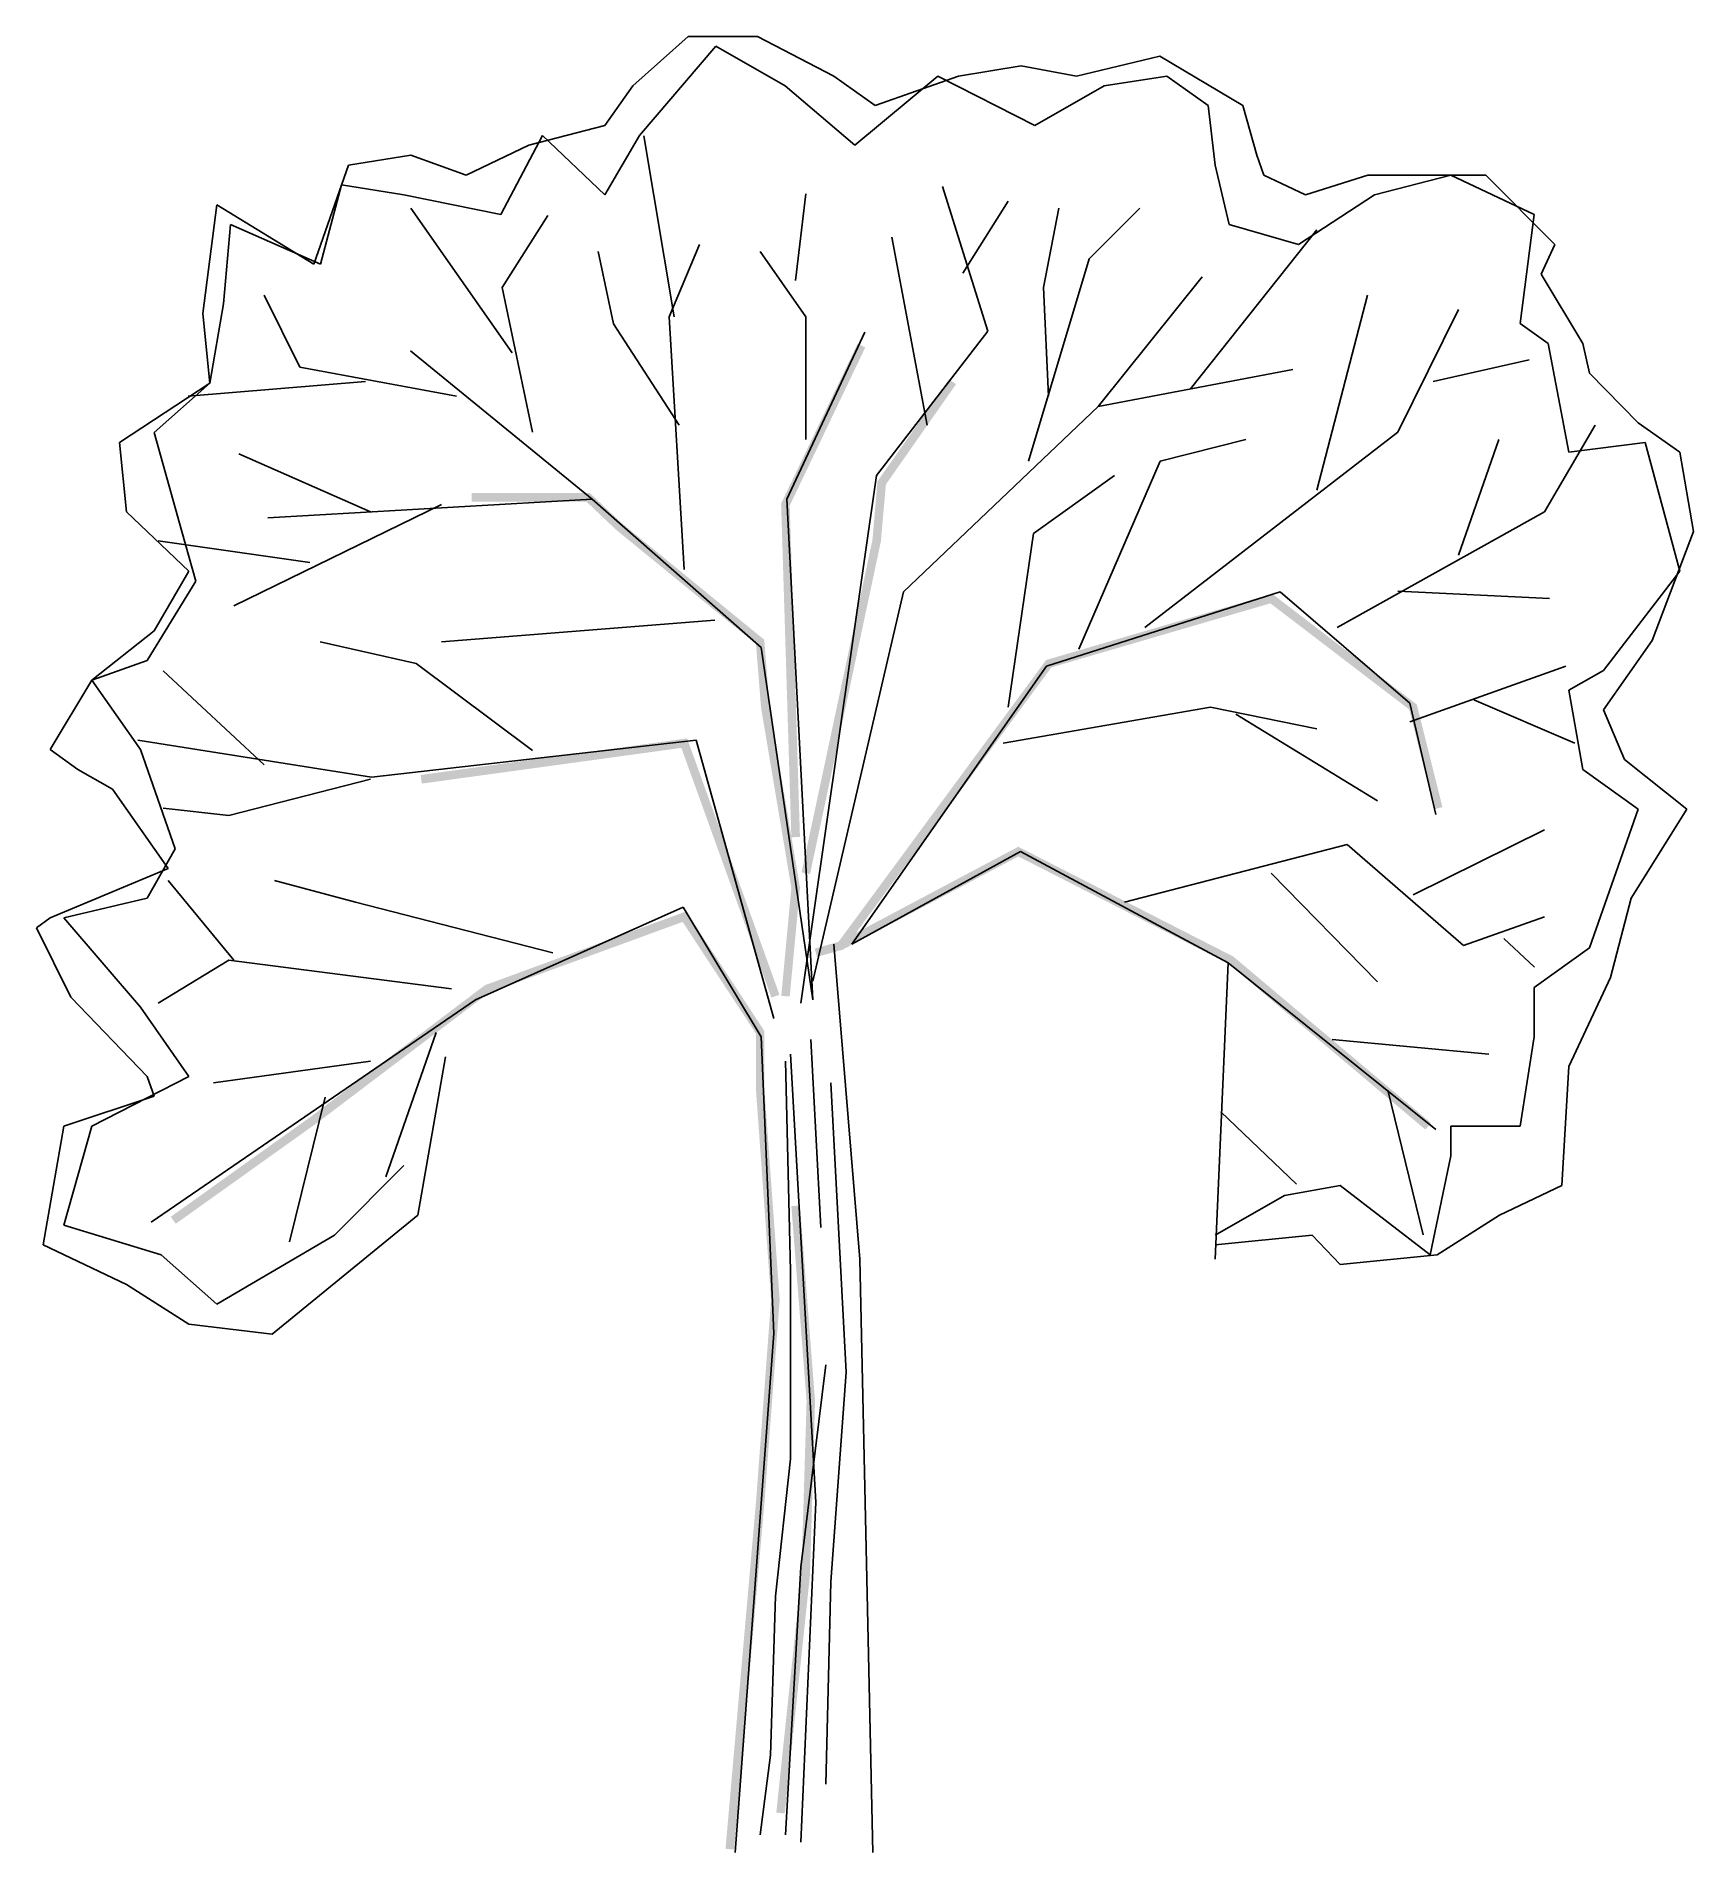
# Model space of a CAD drawing. Extents: x -0.39 to 0.53, y 0 to 1.01.
import ezdxf

# ---------------------------------------------------------------- set-up
doc = ezdxf.new("R2010")
doc.units = 0
doc.header["$LTSCALE"] = 1.2
doc.layers.get('0').update_dxf_attribs({"linetype": 'CONTINUOUS'})

msp = doc.modelspace()

# ---------------------------------------------------------------- linework, layer by layer
at = {"color": 0}
for p, q in [((-0.0565, 0.9833), (-0.0256, 1.0109)), ((-0.0527, 0.9557), (-0.0101, 1.0054)), ((-0.0256, 1.0109), (0.013, 1.0109)), ((-0.0101, 1.0054), (0.0285, 0.9833)), ((0.013, 1.0109), (0.0556, 0.9888)), ((0.1251, 0.9888), (0.1599, 0.9944)), ((0.1599, 0.9944), (0.1908, 0.9888)), ((0.1908, 0.9888), (0.2372, 0.9999)), ((0.2372, 0.9999), (0.2836, 0.9723)), ((-0.072, 0.9612), (-0.0565, 0.9833)), ((0.0285, 0.9833), (0.0672, 0.9502)), ((0.0556, 0.9888), (0.0787, 0.9723)), ((0.0672, 0.9502), (0.1135, 0.9888)), ((0.0787, 0.9723), (0.1251, 0.9888)), ((0.1135, 0.9888), (0.1676, 0.9612)), ((0.1676, 0.9612), (0.2063, 0.9833)), ((0.2063, 0.9833), (0.2411, 0.9888)), ((0.2411, 0.9888), (0.2643, 0.9723)), ((0.2643, 0.9723), (0.2681, 0.9391)), ((0.2836, 0.9723), (0.2913, 0.9446)), ((-0.13, 0.9115), (-0.1068, 0.9557)), ((-0.1145, 0.9502), (-0.072, 0.9612)), ((-0.1068, 0.9557), (-0.072, 0.9226)), ((-0.072, 0.9226), (-0.0527, 0.9557)), ((-0.0334, 0.8546), (-0.0503, 0.9554)), ((-0.215, 0.9391), (-0.1802, 0.9446)), ((-0.1802, 0.9446), (-0.1493, 0.9336)), ((-0.1493, 0.9336), (-0.1145, 0.9502)), ((0.2913, 0.9446), (0.2952, 0.9336)), ((-0.2343, 0.8839), (-0.215, 0.9391)), ((0.2681, 0.9391), (0.2759, 0.906)), ((0.2952, 0.9336), (0.3184, 0.9226)), ((0.3184, 0.9226), (0.3532, 0.9336)), ((0.3532, 0.9336), (0.3802, 0.9336)), ((0.357, 0.9226), (0.3995, 0.9336)), ((0.3802, 0.9336), (0.4189, 0.9336)), ((0.3995, 0.9336), (0.4459, 0.9115)), ((0.4189, 0.9336), (0.4575, 0.8949)), ((-0.2305, 0.8839), (-0.2189, 0.9281)), ((-0.2189, 0.9281), (-0.1841, 0.9226)), ((-0.1841, 0.9226), (-0.13, 0.9115)), ((0.0343, 0.8748), (0.0399, 0.9232)), ((0.1415, 0.8466), (0.1161, 0.9272)), ((0.3145, 0.8949), (0.357, 0.9226)), ((-0.2962, 0.8563), (-0.2884, 0.917)), ((-0.2884, 0.917), (-0.2343, 0.8839)), ((-0.1237, 0.8345), (-0.1801, 0.9151)), ((0.1274, 0.8788), (0.1527, 0.9191)), ((0.1725, 0.8708), (0.1809, 0.9151)), ((0.1979, 0.8869), (0.2261, 0.9151)), ((0.4459, 0.9115), (0.4382, 0.8508)), ((-0.2846, 0.8618), (-0.2807, 0.906)), ((-0.2807, 0.906), (-0.2305, 0.8839)), ((-0.1293, 0.8708), (-0.1039, 0.9111)), ((0.2543, 0.8143), (0.3248, 0.903)), ((0.2759, 0.906), (0.3145, 0.8949)), ((-0.0362, 0.8546), (-0.0193, 0.8949)), ((0.1076, 0.7942), (0.0879, 0.899)), ((0.4575, 0.8949), (0.4498, 0.8784)), ((-0.0672, 0.8506), (-0.0757, 0.8909)), ((0.0399, 0.8546), (0.0145, 0.8909)), ((0.164, 0.774), (0.1979, 0.8869)), ((0.203, 0.8046), (0.2609, 0.8769)), ((0.4498, 0.8784), (0.473, 0.8397)), ((-0.2923, 0.8176), (-0.2846, 0.8618)), ((-0.2421, 0.8264), (-0.2619, 0.8667)), ((-0.1124, 0.7902), (-0.1293, 0.8708)), ((0.1753, 0.8103), (0.1725, 0.8708)), ((0.3248, 0.7579), (0.353, 0.8667)), ((-0.2923, 0.8176), (-0.2962, 0.8563)), ((-0.0278, 0.7136), (-0.0362, 0.8546)), ((0.0399, 0.7861), (0.0399, 0.8546)), ((0.3699, 0.7902), (0.4038, 0.8587)), ((0.4382, 0.8508), (0.4537, 0.8397)), ((-0.0306, 0.7942), (-0.0672, 0.8506)), ((0.0294, 0.7529), (0.0728, 0.8459)), ((0.0794, 0.766), (0.1415, 0.8466)), ((-0.0791, 0.7529), (-0.1803, 0.8356)), ((0.3897, 0.8184), (0.4432, 0.8305)), ((0.4537, 0.8397), (0.4652, 0.779)), ((0.473, 0.8397), (0.4768, 0.8231)), ((-0.1547, 0.8103), (-0.2421, 0.8264)), ((0.203, 0.8046), (0.3115, 0.8252)), ((0.4768, 0.8231), (0.5039, 0.7955)), ((-0.3425, 0.7845), (-0.2923, 0.8176)), ((-0.3232, 0.79), (-0.2923, 0.8176)), ((-0.2054, 0.8184), (-0.3042, 0.8103)), ((0.0945, 0.7012), (0.203, 0.8046)), ((-0.3078, 0.7348), (-0.3232, 0.79)), ((0.2289, 0.6813), (0.3699, 0.7902)), ((0.4517, 0.7458), (0.4799, 0.7942)), ((0.5039, 0.7955), (0.5271, 0.779)), ((-0.3387, 0.7458), (-0.3425, 0.7845)), ((0.2374, 0.774), (0.2853, 0.7861)), ((0.4038, 0.7216), (0.4263, 0.7861)), ((0.4652, 0.779), (0.5078, 0.7845)), ((0.5078, 0.7845), (0.5271, 0.7127)), ((-0.2026, 0.7458), (-0.276, 0.7781)), ((0.1922, 0.6692), (0.2374, 0.774)), ((0.5271, 0.779), (0.5348, 0.7348)), ((0.0371, 0.4718), (0.0794, 0.766)), ((0.1668, 0.7337), (0.212, 0.766)), ((-0.1631, 0.7499), (-0.2788, 0.6934)), ((-0.0791, 0.7529), (-0.2599, 0.7425)), ((0.015, 0.6702), (-0.0791, 0.7529)), ((0.0439, 0.4738), (0.0294, 0.7529)), ((-0.3039, 0.7127), (-0.3387, 0.7458)), ((0.3361, 0.6813), (0.4517, 0.7458)), ((-0.2365, 0.7176), (-0.3211, 0.7297)), ((-0.3, 0.7072), (-0.3078, 0.7348)), ((0.1527, 0.637), (0.1668, 0.7337)), ((0.5348, 0.7348), (0.5116, 0.674)), ((-0.3232, 0.6795), (-0.3039, 0.7127)), ((0.5271, 0.7127), (0.4846, 0.6574)), ((-0.3271, 0.663), (-0.3, 0.7072)), ((0.0439, 0.4841), (0.0945, 0.7012)), ((0.1741, 0.6598), (0.3043, 0.7012)), ((0.3043, 0.7012), (0.3767, 0.6392)), ((0.3699, 0.7015), (0.4545, 0.6975)), ((-0.358, 0.6519), (-0.3232, 0.6795)), ((-0.0108, 0.6854), (-0.1631, 0.6733)), ((-0.1772, 0.6612), (-0.2308, 0.6733)), ((0.0439, 0.4738), (0.015, 0.6702)), ((0.5116, 0.674), (0.4846, 0.6354)), ((-0.358, 0.6519), (-0.3271, 0.663)), ((-0.1124, 0.6128), (-0.1772, 0.6612)), ((0.0656, 0.5048), (0.1741, 0.6598)), ((0.3767, 0.6288), (0.4635, 0.6598)), ((-0.3812, 0.6133), (-0.358, 0.6519)), ((-0.3309, 0.6133), (-0.358, 0.6519)), ((-0.2619, 0.6048), (-0.3183, 0.6572)), ((0.4846, 0.6574), (0.4652, 0.6464)), ((0.3767, 0.6392), (0.3911, 0.5771)), ((0.4122, 0.641), (0.4686, 0.6168)), ((0.4652, 0.6464), (0.473, 0.6022)), ((0.1499, 0.6168), (0.2656, 0.637)), ((0.2656, 0.637), (0.3248, 0.6249)), ((0.2797, 0.633), (0.3586, 0.5846)), ((0.4846, 0.6354), (0.4962, 0.6077)), ((-0.2021, 0.5978), (-0.3323, 0.6185)), ((-0.0212, 0.6185), (-0.2021, 0.5978)), ((0.0222, 0.4634), (-0.0212, 0.6185)), ((-0.3657, 0.6022), (-0.3812, 0.6133)), ((-0.3116, 0.558), (-0.3309, 0.6133)), ((0.4962, 0.6077), (0.531, 0.5801)), ((-0.3464, 0.5912), (-0.3657, 0.6022)), ((0.473, 0.6022), (0.5039, 0.5801)), ((-0.3155, 0.547), (-0.3464, 0.5912)), ((-0.2026, 0.5967), (-0.2816, 0.5765)), ((-0.2816, 0.5765), (-0.3183, 0.5806)), ((0.5039, 0.5801), (0.4768, 0.5028)), ((0.531, 0.5801), (0.5, 0.5304)), ((0.3784, 0.5322), (0.4517, 0.5685)), ((-0.3271, 0.5304), (-0.3116, 0.558)), ((0.2176, 0.5282), (0.3417, 0.5604)), ((0.3417, 0.5604), (0.4066, 0.504)), ((-0.3812, 0.5194), (-0.3155, 0.547)), ((0.0656, 0.5048), (0.1596, 0.5565)), ((0.1596, 0.5565), (0.2754, 0.4944)), ((-0.2788, 0.4959), (-0.3154, 0.5403)), ((-0.2111, 0.5282), (-0.2562, 0.5403)), ((0.2994, 0.5443), (0.3586, 0.4838)), ((-0.3735, 0.5194), (-0.3271, 0.5304)), ((-0.1011, 0.5), (-0.2111, 0.5282)), ((0.5, 0.5304), (0.4884, 0.4862)), ((-0.3889, 0.5138), (-0.3812, 0.5194)), ((-0.3309, 0.4697), (-0.3735, 0.5194)), ((-0.0284, 0.5255), (-0.1442, 0.4738)), ((0.015, 0.4531), (-0.0284, 0.5255)), ((0.4066, 0.504), (0.4517, 0.5201)), ((-0.3696, 0.4752), (-0.3889, 0.5138)), ((0.4291, 0.508), (0.4461, 0.4919)), ((0.0701, 0.3291), (0.0556, 0.5048)), ((0.4768, 0.5028), (0.4459, 0.4807)), ((-0.2816, 0.4959), (-0.3211, 0.4718)), ((-0.1575, 0.4798), (-0.2816, 0.4959)), ((0.2754, 0.4944), (0.2681, 0.3291)), ((0.2754, 0.4944), (0.3911, 0.4014)), ((0.4884, 0.4862), (0.4652, 0.4365)), ((0.4459, 0.4807), (0.4459, 0.4531)), ((-0.3271, 0.431), (-0.3696, 0.4752)), ((-0.3039, 0.431), (-0.3309, 0.4697)), ((-0.1442, 0.4738), (-0.325, 0.3497)), ((-0.166, 0.4556), (-0.1942, 0.375)), ((0.0222, 0.2877), (0.015, 0.4531)), ((0.0484, 0.3468), (0.0427, 0.4516)), ((0.3333, 0.4516), (0.4207, 0.4435)), ((0.4459, 0.4531), (0.4382, 0.4034)), ((-0.2026, 0.4395), (-0.2901, 0.4274)), ((-0.1609, 0.442), (-0.1763, 0.3537)), ((0.0286, 0.4395), (0.0315, 0.3226)), ((0.0315, 0.4435), (0.0456, 0.1937)), ((0.4652, 0.4365), (0.4614, 0.3702)), ((-0.358, 0.4034), (-0.3039, 0.431)), ((-0.3232, 0.42), (-0.3271, 0.431)), ((0.054, 0.4274), (0.0625, 0.2662)), ((-0.3735, 0.4034), (-0.3232, 0.42)), ((-0.228, 0.4194), (-0.2478, 0.3388)), ((0.3643, 0.4234), (0.384, 0.3428)), ((0.2712, 0.4113), (0.3135, 0.371)), ((-0.3851, 0.3371), (-0.3735, 0.4034)), ((-0.3735, 0.3482), (-0.358, 0.4034)), ((0.4382, 0.4034), (0.3995, 0.4034)), ((0.3995, 0.4034), (0.3995, 0.3868)), ((0.3995, 0.3868), (0.3879, 0.3316)), ((-0.1841, 0.3813), (-0.2227, 0.3426)), ((0.3068, 0.3647), (0.2681, 0.3426)), ((0.3377, 0.3702), (0.3068, 0.3647)), ((0.3879, 0.3316), (0.3377, 0.3702)), ((0.4614, 0.3702), (0.4266, 0.3537)), ((-0.3193, 0.3316), (-0.3735, 0.3482)), ((-0.1763, 0.3537), (-0.2575, 0.2874)), ((0.4266, 0.3537), (0.3918, 0.3316)), ((-0.3387, 0.315), (-0.3851, 0.3371)), ((-0.2227, 0.3426), (-0.2884, 0.304)), ((0.3222, 0.3426), (0.2681, 0.3371)), ((0.3377, 0.3261), (0.3222, 0.3426)), ((-0.2884, 0.304), (-0.3193, 0.3316)), ((0.0773, -0.0017), (0.0701, 0.3291)), ((0.3918, 0.3316), (0.3377, 0.3261)), ((-0.3039, 0.2929), (-0.3387, 0.315)), ((0.0315, 0.3226), (0.0315, 0.2178)), ((-0.2575, 0.2874), (-0.3039, 0.2929)), ((0.0005, -0.0017), (0.0222, 0.2877)), ((0.0371, 0.1574), (0.0512, 0.2702)), ((0.0625, 0.2662), (0.054, 0.1493)), ((0.0315, 0.2178), (0.023, 0.1413)), ((0.0456, 0.1937), (0.0371, 0.0042)), ((0.0286, 0.0083), (0.0371, 0.1574)), ((0.054, 0.1493), (0.0512, 0.0365)), ((0.023, 0.1413), (0.0202, 0.0526)), ((0.0202, 0.0526), (0.0145, 0.0083))]:
    msp.add_line(p, q, dxfattribs=at)
for points in [[(0.0262, 0.7504), (0.031, 0.7493), (0.0688, 0.8395), (0.0731, 0.8375)], [(0.0799, 0.7628), (0.0846, 0.7611), (0.1198, 0.8197), (0.1237, 0.817)], [(0.0771, 0.7301), (0.0818, 0.7293), (0.0799, 0.7628), (0.0846, 0.7611)], [(-0.0823, 0.7515), (-0.0804, 0.7563), (-0.1462, 0.7515), (-0.1462, 0.7563)], [(-0.066, 0.736), (-0.0628, 0.7396), (-0.0823, 0.7515), (-0.0804, 0.7563)], [(0.0319, 0.5644), (0.0367, 0.5645), (0.0262, 0.7504), (0.031, 0.7493)], [(0.0122, 0.6721), (0.0168, 0.6745), (-0.066, 0.736), (-0.0628, 0.7396)], [(0.0376, 0.5448), (0.0423, 0.5438), (0.0771, 0.7301), (0.0818, 0.7293)], [(0.1739, 0.6632), (0.1768, 0.6591), (0.2999, 0.7001), (0.2989, 0.6948)], [(0.2999, 0.7001), (0.2989, 0.6948), (0.3805, 0.6384), (0.3763, 0.6356)], [(0.015, 0.6367), (0.0197, 0.6373), (0.0122, 0.6721), (0.0168, 0.6745)], [(0.0582, 0.5061), (0.0611, 0.5019), (0.1739, 0.6632), (0.1768, 0.6591)], [(0.3805, 0.6384), (0.3763, 0.6356), (0.3948, 0.5812), (0.3902, 0.58)], [(0.0319, 0.5362), (0.0367, 0.5363), (0.015, 0.6367), (0.0197, 0.6373)], [(-0.0294, 0.6142), (-0.0262, 0.6195), (-0.1741, 0.5943), (-0.1747, 0.5991)], [(0.0208, 0.475), (0.0253, 0.4766), (-0.0294, 0.6142), (-0.0262, 0.6195)], [(0.0586, 0.5061), (0.0608, 0.5019), (0.1584, 0.5591), (0.1584, 0.5537)], [(0.1584, 0.5591), (0.1584, 0.5537), (0.2782, 0.4979), (0.2755, 0.4939)], [(0.0263, 0.476), (0.031, 0.4756), (0.0319, 0.5362), (0.0367, 0.5363)], [(-0.0287, 0.5172), (-0.0268, 0.523), (-0.1366, 0.4777), (-0.1389, 0.4819)], [(0.0122, 0.4549), (0.0169, 0.4563), (-0.0287, 0.5172), (-0.0268, 0.523)], [(0.0449, 0.5023), (0.0462, 0.4977), (0.0582, 0.5061), (0.0611, 0.5019)], [(0.2782, 0.4979), (0.2755, 0.4939), (0.3884, 0.4051), (0.3853, 0.4014)], [(-0.1366, 0.4777), (-0.1389, 0.4819), (-0.2322, 0.4053), (-0.2351, 0.4092)], [(0.0122, 0.4233), (0.0169, 0.4235), (0.0122, 0.4549), (0.0169, 0.4563)], [(0.0206, 0.3065), (0.0254, 0.3065), (0.0122, 0.4233), (0.0169, 0.4235)], [(-0.2322, 0.4053), (-0.2351, 0.4092), (-0.3112, 0.3489), (-0.314, 0.3528)], [(0.0404, 0.25), (0.0451, 0.2501), (0.0319, 0.3587), (0.0367, 0.3591)], [(0.0122, 0.1939), (0.0169, 0.1935), (0.0206, 0.3065), (0.0254, 0.3065)], [(0.0375, 0.1535), (0.0423, 0.1532), (0.0404, 0.25), (0.0451, 0.2501)], [(-0.0048, 0.0004), (0, 0), (0.0122, 0.1939), (0.0169, 0.1935)], [(0.0235, 0.0206), (0.0282, 0.0201), (0.0375, 0.1535), (0.0423, 0.1532)]]:
    msp.add_trace(points, dxfattribs=at)

doc.saveas('drawing.dxf')
